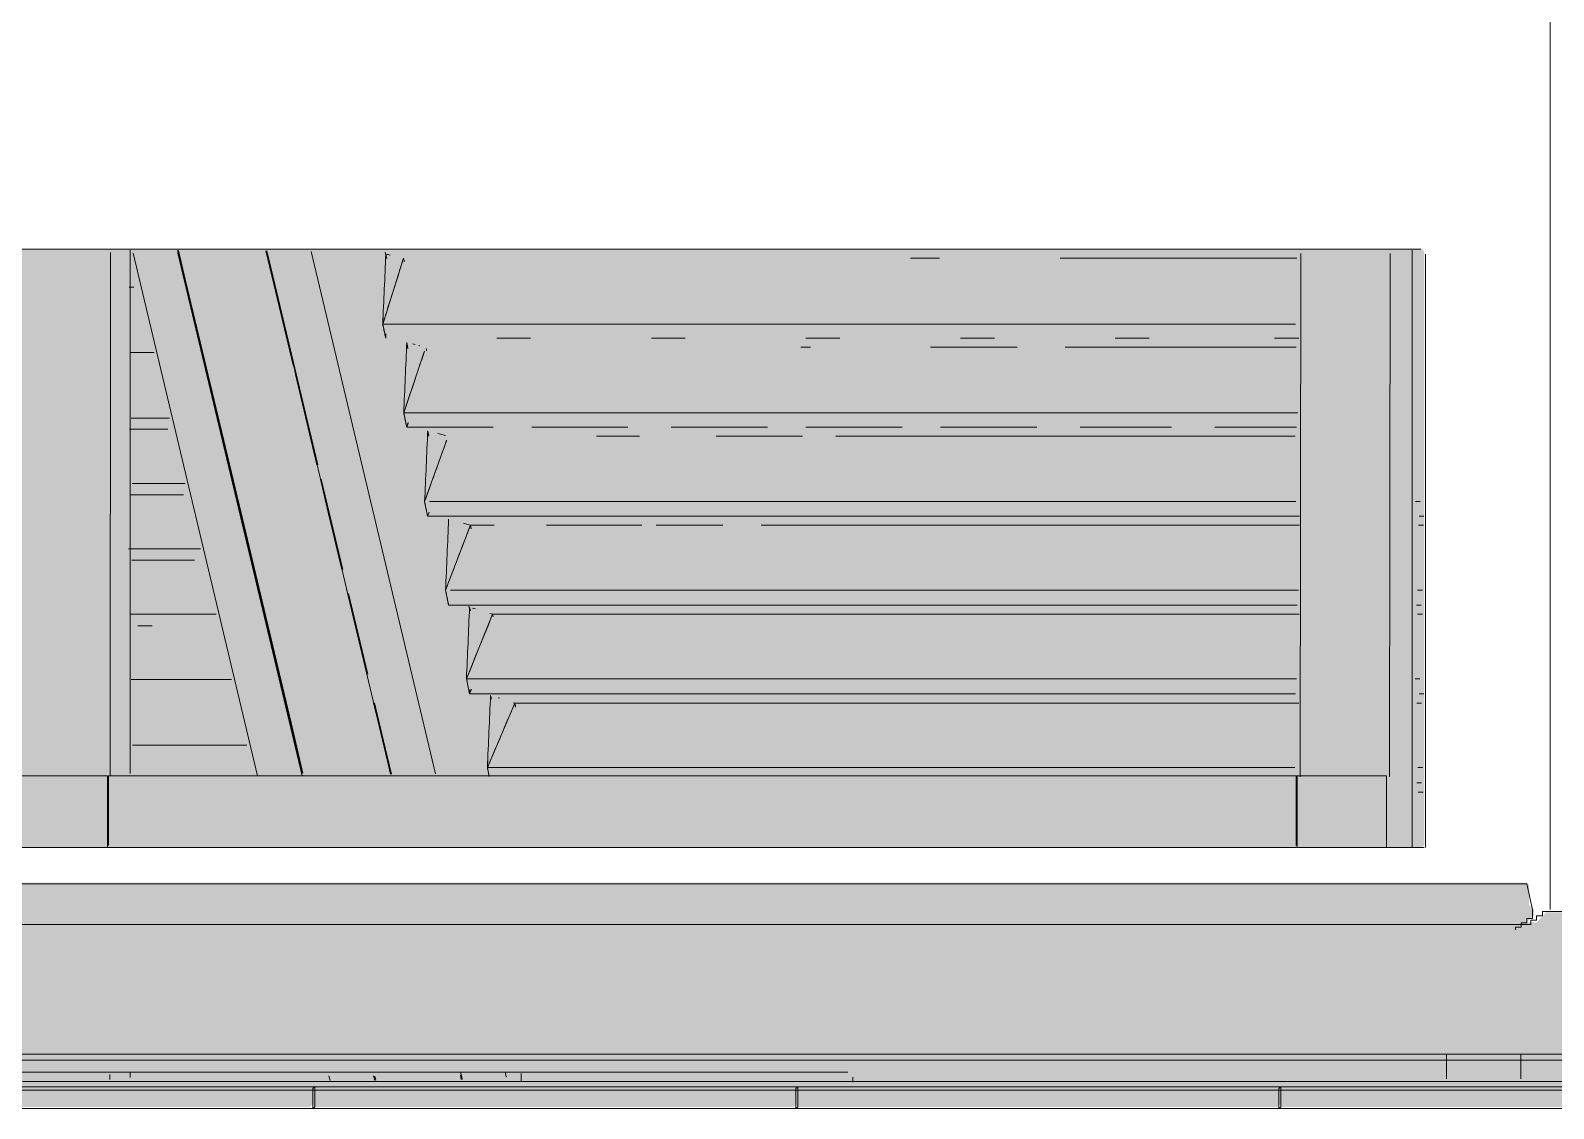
# Model space of a CAD drawing. Header units: millimetres. Extents: x 0 to 84100, y 0 to 59400.
# Drawn here: x 58479 to 61533, y 51173 to 53335 of the extents above; entities that cross this region are included whole.
import ezdxf

# ---------------------------------------------------------------- set-up
doc = ezdxf.new("R2010")
doc.units = ezdxf.units.MM
doc.layers.add('10_見えがかり', color=7, linetype='Continuous', lineweight=13)
doc.layers.add('12_見えがかり（ガラス）', color=5, linetype='Continuous', lineweight=9)

msp = doc.modelspace()

# ---------------------------------------------------------------- hatches: boundary and pattern name
at = {"layer": '10_見えがかり', "true_color": 0xe9dcc4}
for points in [[(61484.3, 51581.6), (61494.3, 51571.6), (61494.3, 51561.6), (61479.3, 51546.6), (31829.3, 51546.6), (31824.3, 51551.6), (31824.3, 51621.6), (31829.3, 51626.6), (61479.3, 51626.6), (61484.3, 51621.6)], [(68084.3, 51551.6), (68084.3, 51531.6), (68094.3, 51521.6), (68094.3, 51501.6), (68089.3, 51496.6), (68079.3, 51496.6), (68069.3, 51486.6), (68049.3, 51486.6), (68029.3, 51466.6), (68019.3, 51466.6), (67999.3, 51446.6), (67989.3, 51446.6), (67969.3, 51426.6), (67959.3, 51426.6), (67949.3, 51416.6), (67939.3, 51416.6), (67929.3, 51406.6), (67919.3, 51406.6), (67899.3, 51386.6), (67889.3, 51386.6), (67869.3, 51366.6), (67859.3, 51366.6), (67849.3, 51356.6), (67829.3, 51356.6), (67809.3, 51336.6), (67799.3, 51336.6), (67779.3, 51316.6), (67769.3, 51316.6), (67749.3, 51296.6), (67739.3, 51296.6), (67729.3, 51286.6), (10499.3, 51286.6), (10489.3, 51296.6), (10479.3, 51296.6), (10459.3, 51316.6), (10449.3, 51316.6), (10419.3, 51346.6), (10409.3, 51346.6), (10399.3, 51356.6), (10379.3, 51356.6), (10359.3, 51376.6), (10349.3, 51376.6), (10329.3, 51396.6), (10319.3, 51396.6), (10299.3, 51416.6), (10279.3, 51416.6), (10259.3, 51436.6), (10249.3, 51436.6), (10229.3, 51456.6), (10219.3, 51456.6), (10199.3, 51476.6), (10189.3, 51476.6), (10179.3, 51486.6), (10159.3, 51486.6), (10144.3, 51501.6), (10144.3, 51531.6), (10154.3, 51541.6), (10154.3, 51561.6), (10159.3, 51566.6), (31429.3, 51566.6), (31434.3, 51561.6), (31434.3, 51551.6), (31439.3, 51546.6), (61499.3, 51546.6), (61519.3, 51566.6), (68069.3, 51566.6)], [(59044.3, 51181.6), (59039.3, 51176.6), (58079.3, 51176.6), (58074.3, 51181.6), (58074.3, 51206.6), (59044.3, 51206.6)], [(60014.3, 51181.6), (60009.3, 51176.6), (59049.3, 51176.6), (59044.3, 51181.6), (59044.3, 51206.6), (60014.3, 51206.6)], [(60984.3, 51181.6), (60979.3, 51176.6), (60019.3, 51176.6), (60014.3, 51181.6), (60014.3, 51206.6), (60984.3, 51206.6)], [(61954.3, 51181.6), (61949.3, 51176.6), (60989.3, 51176.6), (60984.3, 51181.6), (60984.3, 51206.6), (61954.3, 51206.6)]]:
    msp.add_hatch(color=8, dxfattribs=at).paths.add_polyline_path(points)
at = {"layer": '12_見えがかり（ガラス）', "true_color": 0xdce9f2}
for points in [[(61269.3, 52896.6), (61274.3, 52891.6), (61274.3, 51701.6), (61269.3, 51696.6), (31699.3, 51696.6), (31694.3, 51701.6), (31694.3, 52891.6), (31699.3, 52896.6)], [(68109.3, 51486.6), (68114.3, 51481.6), (68114.3, 51431.6), (68109.3, 51426.6), (68099.3, 51426.6), (68079.3, 51406.6), (68069.3, 51406.6), (68059.3, 51396.6), (68049.3, 51396.6), (68029.3, 51376.6), (68019.3, 51376.6), (68009.3, 51366.6), (67999.3, 51366.6), (67979.3, 51346.6), (67969.3, 51346.6), (67959.3, 51336.6), (67949.3, 51336.6), (67939.3, 51326.6), (67929.3, 51326.6), (67909.3, 51306.6), (67899.3, 51306.6), (67889.3, 51296.6), (67879.3, 51296.6), (67859.3, 51276.6), (67849.3, 51276.6), (67839.3, 51266.6), (67829.3, 51266.6), (67809.3, 51246.6), (67799.3, 51246.6), (67789.3, 51236.6), (67779.3, 51236.6), (67769.3, 51226.6), (67759.3, 51226.6), (67739.3, 51206.6), (10489.3, 51206.6), (10469.3, 51226.6), (10459.3, 51226.6), (10449.3, 51236.6), (10439.3, 51236.6), (10419.3, 51256.6), (10409.3, 51256.6), (10399.3, 51266.6), (10389.3, 51266.6), (10369.3, 51286.6), (10359.3, 51286.6), (10349.3, 51296.6), (10339.3, 51296.6), (10319.3, 51316.6), (10309.3, 51316.6), (10299.3, 51326.6), (10289.3, 51326.6), (10269.3, 51346.6), (10259.3, 51346.6), (10249.3, 51356.6), (10239.3, 51356.6), (10219.3, 51376.6), (10209.3, 51376.6), (10199.3, 51386.6), (10189.3, 51386.6), (10169.3, 51406.6), (10159.3, 51406.6), (10149.3, 51416.6), (10139.3, 51416.6), (10124.3, 51431.6), (10124.3, 51481.6), (10129.3, 51486.6), (10179.3, 51486.6), (10189.3, 51476.6), (10199.3, 51476.6), (10219.3, 51456.6), (10229.3, 51456.6), (10249.3, 51436.6), (10259.3, 51436.6), (10279.3, 51416.6), (10299.3, 51416.6), (10319.3, 51396.6), (10329.3, 51396.6), (10349.3, 51376.6), (10359.3, 51376.6), (10379.3, 51356.6), (10399.3, 51356.6), (10409.3, 51346.6), (10419.3, 51346.6), (10449.3, 51316.6), (10459.3, 51316.6), (10479.3, 51296.6), (10489.3, 51296.6), (10499.3, 51286.6), (67729.3, 51286.6), (67739.3, 51296.6), (67749.3, 51296.6), (67769.3, 51316.6), (67779.3, 51316.6), (67799.3, 51336.6), (67809.3, 51336.6), (67829.3, 51356.6), (67849.3, 51356.6), (67859.3, 51366.6), (67869.3, 51366.6), (67889.3, 51386.6), (67899.3, 51386.6), (67919.3, 51406.6), (67929.3, 51406.6), (67939.3, 51416.6), (67949.3, 51416.6), (67959.3, 51426.6), (67969.3, 51426.6), (67989.3, 51446.6), (67999.3, 51446.6), (68019.3, 51466.6), (68029.3, 51466.6), (68049.3, 51486.6)]]:
    msp.add_hatch(color=8, dxfattribs=at).paths.add_polyline_path(points)

# ---------------------------------------------------------------- linework, layer by layer
at = {"layer": '10_見えがかり'}
for points in [[(61526.6, 51572.6), (61526.6, 55069.8)], [(58038.1, 52896.6), (58732.4, 52896.6)], [(58638.6, 51841.1), (58639.8, 52889.6)], [(58679, 51845.2), (58679, 52894.6)], [(58685.3, 52888.2), (58934.5, 51840.7)], [(58732.4, 52896.6), (59435.8, 52896.6)], [(58773.9, 52893.8), (58787.6, 52836.1)], [(58774.9, 52888.2), (59024.1, 51840.7)], [(58775.9, 52893.8), (58789.6, 52836.1)], [(58951.3, 52893.1), (58967.2, 52826.3)], [(58952.7, 52891.7), (59201.4, 51844.6)], [(58953.2, 52893.1), (58969.2, 52826.3)], [(59042.3, 52891.7), (59291, 51844.6)], [(59227.2, 52878.4), (59185.6, 52746.1)], [(59192.3, 52881.2), (59190.1, 52890.4)], [(59191.3, 52877.7), (59190.9, 52868.9)], [(59191.7, 52886.5), (59191.3, 52877.7)], [(59193.9, 52886), (59191.7, 52886.5)], [(59193.6, 52877.1), (59191.7, 52886.5)], [(59196.1, 52885.5), (59193.9, 52886)], [(59198.3, 52885), (59196.1, 52885.5)], [(59200.6, 52884.5), (59198.3, 52885)], [(59224.6, 52870.1), (59227.2, 52878.4)], [(59227.2, 52878.4), (59227.7, 52876)], [(59227.7, 52876), (59228.2, 52873.7)], [(59228.2, 52873.7), (59228.6, 52871.3)], [(59435.8, 52896.6), (59919.4, 52896.6)], [(59919.4, 52896.6), (60403.3, 52896.6)], [(60273.1, 52878.4), (60244, 52878.4)], [(60302.2, 52878.4), (60273.1, 52878.4)], [(60403.3, 52896.6), (61105.4, 52896.6)], [(60621.7, 52878.4), (60544.3, 52878.4)], [(60796.1, 52878.4), (60621.7, 52878.4)], [(60970.4, 52878.4), (60796.1, 52878.4)], [(61018.8, 52878.4), (60970.4, 52878.4)], [(61025.3, 51838.7), (61026.7, 52887.5)], [(61267.3, 52896.6), (61105.4, 52896.6)], [(61204.3, 51838.7), (61205.6, 52887.5)], [(61250, 51697.9), (61250, 52894.2)], [(61276.8, 51696.6), (61276.8, 52886.6)], [(59189.8, 52842.6), (59189.4, 52833.8)], [(59190.1, 52851.4), (59189.8, 52842.6)], [(59190.5, 52860.2), (59190.1, 52851.4)], [(59190.9, 52868.9), (59190.5, 52860.2)], [(59214.2, 52837), (59216.8, 52845.3)], [(59216.8, 52845.3), (59219.4, 52853.6)], [(59219.4, 52853.6), (59222, 52861.9)], [(59222, 52861.9), (59224.6, 52870.1)], [(58686.6, 52820.2), (58676.8, 52820.2)], [(58787.6, 52836.1), (58895.3, 52384.3)], [(58789.6, 52836.1), (58897.3, 52384.3)], [(58967.2, 52826.3), (59005.8, 52664.1)], [(58969.2, 52826.3), (59055.5, 52463.8)], [(59188.6, 52816.3), (59188.2, 52807.5)], [(59189, 52825.1), (59188.6, 52816.3)], [(59189.4, 52833.8), (59189, 52825.1)], [(59203.8, 52804), (59206.4, 52812.2)], [(59206.4, 52812.2), (59209, 52820.5)], [(59209, 52820.5), (59211.6, 52828.8)], [(59211.6, 52828.8), (59214.2, 52837)], [(59187.1, 52781.2), (59186.7, 52772.4)], [(59187.5, 52790), (59187.1, 52781.2)], [(59187.9, 52798.7), (59187.5, 52790)], [(59188.2, 52807.5), (59187.9, 52798.7)], [(59196, 52779.2), (59198.6, 52787.4)], [(59198.6, 52787.4), (59201.2, 52795.7)], [(59201.2, 52795.7), (59203.8, 52804)], [(59185.6, 52746.1), (59186.3, 52763.6)], [(59185.6, 52746.1), (59185.9, 52754.8)], [(59188.2, 52754.3), (59185.6, 52746.1)], [(59186.3, 52763.6), (59185.9, 52754.8)], [(59186.7, 52772.4), (59186.3, 52763.6)], [(59188.2, 52754.3), (59190.8, 52762.6)], [(59190.8, 52762.6), (59193.4, 52770.9)], [(59193.4, 52770.9), (59196, 52779.2)], [(59186, 52743.7), (59185.6, 52746.1)], [(59185.6, 52746.1), (59534.2, 52746.1)], [(59185.6, 52746.1), (59359.9, 52746.1)], [(59191.4, 52717.8), (59185.6, 52746.1)], [(59186, 52743.7), (59186.5, 52741.4)], [(59186.5, 52741.4), (59187, 52739)], [(59187, 52739), (59187.5, 52736.7)], [(59187.5, 52736.7), (59188, 52734.3)], [(59188, 52734.3), (59188.5, 52731.9)], [(59188.5, 52731.9), (59189, 52729.6)], [(59189, 52729.6), (59189.5, 52727.2)], [(59189.5, 52727.2), (59189.9, 52724.9)], [(59189.9, 52724.9), (59190.4, 52722.5)], [(59190.4, 52722.5), (59190.9, 52720.2)], [(59190.9, 52720.2), (59191.4, 52717.8)], [(59191.4, 52717.8), (59191.8, 52726.6)], [(59191.4, 52717.8), (59191.8, 52726.6)], [(59534.2, 52746.1), (59359.9, 52746.1)], [(59708.5, 52746.1), (59534.2, 52746.1)], [(59882.8, 52746.1), (59708.5, 52746.1)], [(60057.2, 52746.1), (59882.8, 52746.1)], [(60231.5, 52746.1), (60057.2, 52746.1)], [(60405.8, 52746.1), (60231.5, 52746.1)], [(60580.1, 52746.1), (60405.8, 52746.1)], [(60754.4, 52746.1), (60580.1, 52746.1)], [(60928.8, 52746.1), (60754.4, 52746.1)], [(61015.9, 52746.1), (60928.8, 52746.1)], [(58727.2, 52689), (58678.8, 52689)], [(59268.8, 52690.5), (59227.6, 52568.2)], [(59232.9, 52691.7), (59232.6, 52682.9)], [(59233.3, 52700.6), (59232.9, 52691.7)], [(59233.7, 52709.4), (59233.3, 52700.6)], [(59235.7, 52699.8), (59233.7, 52709.4)], [(59236, 52696.8), (59233.8, 52706)], [(59248.1, 52705.8), (59245.7, 52706.4)], [(59250.5, 52705.2), (59248.1, 52705.8)], [(59260, 52702.9), (59257.6, 52703.5)], [(59266.4, 52683.4), (59269.2, 52691.7)], [(59272.5, 52697.5), (59273, 52695.1)], [(59273, 52695.1), (59273.5, 52692.7)], [(59414.2, 52717.8), (59482, 52717.8)], [(59724.3, 52717.8), (59792.1, 52717.8)], [(60043.3, 52699.9), (60024, 52699.9)], [(60034.3, 52717.8), (60063.3, 52717.8)], [(60063.3, 52717.8), (60102.1, 52717.8)], [(60313.2, 52699.9), (60284.3, 52699.9)], [(60457.8, 52699.9), (60313.2, 52699.9)], [(60344.3, 52717.8), (60412.1, 52717.8)], [(60660.3, 52699.9), (60554.2, 52699.9)], [(60654.3, 52717.8), (60722.2, 52717.8)], [(60833.8, 52699.9), (60660.3, 52699.9)], [(61007.4, 52699.9), (60833.8, 52699.9)], [(60974, 52717.8), (61022.5, 52717.8)], [(61017, 52699.9), (61007.4, 52699.9)], [(59231.8, 52665.3), (59231.4, 52656.4)], [(59232.2, 52674.1), (59231.8, 52665.3)], [(59232.6, 52682.9), (59232.2, 52674.1)], [(59255.3, 52650.5), (59258.1, 52658.8)], [(59258.1, 52658.8), (59260.9, 52667)], [(59260.9, 52667), (59263.6, 52675.2)], [(59263.6, 52675.2), (59266.4, 52683.4)], [(59010.3, 52645.1), (59053.5, 52463.8)], [(59230.3, 52630), (59229.9, 52621.2)], [(59230.6, 52638.8), (59230.3, 52630)], [(59231, 52647.6), (59230.6, 52638.8)], [(59231.4, 52656.4), (59231, 52647.6)], [(59247, 52625.8), (59249.8, 52634.1)], [(59249.8, 52634.1), (59252.5, 52642.3)], [(59252.5, 52642.3), (59255.3, 52650.5)], [(59229.1, 52603.5), (59228.7, 52594.7)], [(59229.5, 52612.3), (59229.1, 52603.5)], [(59229.9, 52621.2), (59229.5, 52612.3)], [(59235.9, 52592.9), (59238.7, 52601.2)], [(59238.7, 52601.2), (59241.4, 52609.4)], [(59241.4, 52609.4), (59244.2, 52617.6)], [(59244.2, 52617.6), (59247, 52625.8)], [(59227.6, 52568.2), (59227.9, 52577.1)], [(59230.3, 52576.5), (59227.6, 52568.2)], [(59228.1, 52565.8), (59227.6, 52568.2)], [(59227.6, 52568.2), (59401.1, 52568.2)], [(59233.5, 52539.5), (59227.6, 52568.2)], [(59228.3, 52585.9), (59227.9, 52577.1)], [(59228.7, 52594.7), (59228.3, 52585.9)], [(59230.3, 52576.5), (59233.1, 52584.7)], [(59233.1, 52584.7), (59235.9, 52592.9)], [(59574.6, 52568.2), (59401.1, 52568.2)], [(59748.2, 52568.2), (59574.6, 52568.2)], [(59921.7, 52568.2), (59748.2, 52568.2)], [(60095.3, 52568.2), (59921.7, 52568.2)], [(60268.8, 52568.2), (60095.3, 52568.2)], [(60442.3, 52568.2), (60268.8, 52568.2)], [(60615.9, 52568.2), (60442.3, 52568.2)], [(60789.4, 52568.2), (60615.9, 52568.2)], [(60963, 52568.2), (60789.4, 52568.2)], [(61020.8, 52568.2), (60963, 52568.2)], [(58677.4, 52535.6), (58754.8, 52535.6)], [(58758.2, 52557.8), (58680.8, 52557.8)], [(59228.1, 52565.8), (59228.6, 52563.4)], [(59228.6, 52563.4), (59229, 52561)], [(59229, 52561), (59229.5, 52558.7)], [(59229.5, 52558.7), (59230, 52556.3)], [(59230, 52556.3), (59230.5, 52553.9)], [(59230.5, 52553.9), (59231, 52551.5)], [(59231, 52551.5), (59231.5, 52549.1)], [(59231.5, 52549.1), (59232, 52546.7)], [(59232, 52546.7), (59232.5, 52544.3)], [(59232.5, 52544.3), (59233, 52541.9)], [(59233, 52541.9), (59233.5, 52539.5)], [(59236.7, 52548.9), (59233.5, 52539.5)], [(59233.5, 52539.5), (59236.3, 52547.7)], [(59233.5, 52539.5), (59407.1, 52539.5)], [(59484.3, 52539.5), (59580.8, 52539.5)], [(59580.8, 52539.5), (59677.3, 52539.5)], [(59764.1, 52539.5), (59928.1, 52539.5)], [(59928.1, 52539.5), (59957, 52539.5)], [(60034.2, 52539.5), (60101.7, 52539.5)], [(60101.7, 52539.5), (60227.1, 52539.5)], [(60304.3, 52539.5), (60449, 52539.5)], [(60449, 52539.5), (60497.2, 52539.5)], [(60584.1, 52539.5), (60622.6, 52539.5)], [(60622.6, 52539.5), (60767.3, 52539.5)], [(60854.2, 52539.5), (60969.9, 52539.5)], [(60969.9, 52539.5), (61018.2, 52539.5)], [(59313.3, 52512.1), (59269.5, 52390.4)], [(59274.6, 52505.7), (59274.2, 52496.9)], [(59275, 52514.6), (59274.6, 52505.7)], [(59275.3, 52523.5), (59275, 52514.6)], [(59275.7, 52532.4), (59275.3, 52523.5)], [(59277.5, 52521.6), (59275.3, 52530.8)], [(59277.7, 52522.6), (59275.7, 52532.4)], [(59298.8, 52526.2), (59296.2, 52526.9)], [(59301.3, 52525.5), (59298.8, 52526.2)], [(59303.9, 52524.8), (59301.3, 52525.5)], [(59306.5, 52524.2), (59303.9, 52524.8)], [(59309, 52523.5), (59306.5, 52524.2)], [(59311.6, 52522.8), (59309, 52523.5)], [(59310.8, 52505.1), (59313.7, 52513.2)], [(59662.2, 52521.4), (59614.2, 52521.4)], [(59700.6, 52521.4), (59662.2, 52521.4)], [(60007.8, 52521.4), (59854.2, 52521.4)], [(60027, 52521.4), (60007.8, 52521.4)], [(60180.5, 52521.4), (60094.1, 52521.4)], [(60353.3, 52521.4), (60180.5, 52521.4)], [(60526.1, 52521.4), (60353.3, 52521.4)], [(60698.8, 52521.4), (60526.1, 52521.4)], [(60871.6, 52521.4), (60698.8, 52521.4)], [(61015.6, 52521.4), (60871.6, 52521.4)], [(59273.4, 52479.1), (59273, 52470.3)], [(59273.8, 52488), (59273.4, 52479.1)], [(59274.2, 52496.9), (59273.8, 52488)], [(59299, 52472.3), (59302, 52480.5)], [(59302, 52480.5), (59304.9, 52488.7)], [(59304.9, 52488.7), (59307.9, 52496.9)], [(59307.9, 52496.9), (59310.8, 52505.1)], [(59272.3, 52452.5), (59271.9, 52443.7)], [(59272.6, 52461.4), (59272.3, 52452.5)], [(59273, 52470.3), (59272.6, 52461.4)], [(59287.2, 52439.6), (59290.2, 52447.7)], [(59290.2, 52447.7), (59293.1, 52455.9)], [(59293.1, 52455.9), (59296.1, 52464.1)], [(59296.1, 52464.1), (59299, 52472.3)], [(58789.2, 52426.7), (58683, 52426.7)], [(59060.4, 52435.2), (59076.3, 52368.4)], [(59062.3, 52435.2), (59078.3, 52368.4)], [(59270.7, 52417.1), (59270.3, 52408.2)], [(59271.1, 52425.9), (59270.7, 52417.1)], [(59271.5, 52434.8), (59271.1, 52425.9)], [(59271.9, 52443.7), (59271.5, 52434.8)], [(59275.4, 52406.8), (59278.4, 52415)], [(59278.4, 52415), (59281.3, 52423.2)], [(59281.3, 52423.2), (59284.3, 52431.4)], [(59284.3, 52431.4), (59287.2, 52439.6)], [(58679.9, 52404.1), (58689.5, 52404.1)], [(58689.5, 52404.1), (58786.1, 52404.1)], [(58895.3, 52384.3), (59002.9, 51932.4)], [(58897.3, 52384.3), (59004.9, 51932.4)], [(59269.5, 52390.4), (59270.3, 52408.2)], [(59269.5, 52390.4), (59269.9, 52399.3)], [(59272.5, 52398.6), (59269.5, 52390.4)], [(59270, 52388), (59269.5, 52390.4)], [(59275.6, 52361.2), (59269.5, 52390.4)], [(59270.3, 52408.2), (59269.9, 52399.3)], [(59270, 52388), (59270.6, 52385.6)], [(59270.6, 52385.6), (59271.1, 52383.1)], [(59271.1, 52383.1), (59271.6, 52380.7)], [(59272.5, 52398.6), (59275.4, 52406.8)], [(59279.1, 52390.4), (59442.3, 52390.4)], [(59615.1, 52390.4), (59442.3, 52390.4)], [(59787.8, 52390.4), (59615.1, 52390.4)], [(59960.6, 52390.4), (59787.8, 52390.4)], [(60133.4, 52390.4), (59960.6, 52390.4)], [(60306.1, 52390.4), (60133.4, 52390.4)], [(60478.9, 52390.4), (60306.1, 52390.4)], [(60651.7, 52390.4), (60478.9, 52390.4)], [(60824.4, 52390.4), (60651.7, 52390.4)], [(60997.2, 52390.4), (60824.4, 52390.4)], [(61016.4, 52390.4), (60997.2, 52390.4)], [(61266, 52390.4), (61256.4, 52390.4)], [(59076.3, 52368.4), (59103.5, 52253.9)], [(59078.3, 52368.4), (59105.5, 52253.9)], [(59271.6, 52380.7), (59272.1, 52378.3)], [(59272.1, 52378.3), (59272.6, 52375.8)], [(59272.6, 52375.8), (59273.1, 52373.4)], [(59273.1, 52373.4), (59273.6, 52371)], [(59273.6, 52371), (59274.1, 52368.5)], [(59274.1, 52368.5), (59274.6, 52366.1)], [(59274.6, 52366.1), (59275.1, 52363.6)], [(59275.1, 52363.6), (59275.6, 52361.2)], [(59275.6, 52361.2), (59278.5, 52369.4)], [(59275.6, 52361.2), (59448.5, 52361.2)], [(59317.7, 52355.4), (59317.3, 52346.5)], [(59448.5, 52361.2), (59621.4, 52361.2)], [(59621.4, 52361.2), (59794.3, 52361.2)], [(59794.3, 52361.2), (59967.2, 52361.2)], [(59967.2, 52361.2), (60140.1, 52361.2)], [(60140.1, 52361.2), (60313, 52361.2)], [(60313, 52361.2), (60485.9, 52361.2)], [(60485.9, 52361.2), (60658.8, 52361.2)], [(60658.8, 52361.2), (60831.7, 52361.2)], [(60831.7, 52361.2), (61004.6, 52361.2)], [(61004.6, 52361.2), (61023.8, 52361.2)], [(61263.9, 52361.2), (61273.5, 52361.2)], [(59361.3, 52342.9), (59311.5, 52212.7)], [(59316.6, 52328.7), (59316.2, 52319.7)], [(59317, 52337.6), (59316.6, 52328.7)], [(59317.3, 52346.5), (59317, 52337.6)], [(59350.4, 52346.1), (59347.7, 52346.8)], [(59353.2, 52345.3), (59350.4, 52346.1)], [(59352, 52318.5), (59355.1, 52326.7)], [(59355.9, 52344.5), (59353.2, 52345.3)], [(59355.1, 52326.7), (59358.2, 52334.8)], [(59358.6, 52343.7), (59355.9, 52344.5)], [(59358.2, 52334.8), (59361.3, 52342.9)], [(59361.3, 52342.9), (59358.6, 52343.7)], [(59361.3, 52342.9), (59361.9, 52340.5)], [(59361.3, 52342.9), (59409.1, 52342.9)], [(59362.9, 52335.5), (59361.3, 52342.9)], [(59361.9, 52340.5), (59362.4, 52338)], [(59362.4, 52338), (59362.9, 52335.5)], [(59514.2, 52342.9), (59533.3, 52342.9)], [(59705.3, 52342.9), (59533.3, 52342.9)], [(59867.8, 52342.9), (59734, 52342.9)], [(60049.3, 52342.9), (59944.2, 52342.9)], [(60221.3, 52342.9), (60049.3, 52342.9)], [(60393.3, 52342.9), (60221.3, 52342.9)], [(60565.3, 52342.9), (60393.3, 52342.9)], [(60737.3, 52342.9), (60565.3, 52342.9)], [(60909.3, 52342.9), (60737.3, 52342.9)], [(61024, 52342.9), (60909.3, 52342.9)], [(61272.4, 52342.9), (61262.9, 52342.9)], [(58714.2, 52295.6), (58675.7, 52295.6)], [(58820.2, 52295.6), (58714.2, 52295.6)], [(59315, 52293), (59314.6, 52284.1)], [(59315.4, 52301.9), (59315, 52293)], [(59315.8, 52310.8), (59315.4, 52301.9)], [(59316.2, 52319.7), (59315.8, 52310.8)], [(59339.5, 52286), (59342.7, 52294.1)], [(59342.7, 52294.1), (59345.8, 52302.2)], [(59345.8, 52302.2), (59348.9, 52310.4)], [(59348.9, 52310.4), (59352, 52318.5)], [(58682.5, 52272.7), (58721.1, 52272.7)], [(58721.1, 52272.7), (58807.8, 52272.7)], [(59313.8, 52266.2), (59313.5, 52257.3)], [(59314.2, 52275.1), (59313.8, 52266.2)], [(59314.6, 52284.1), (59314.2, 52275.1)], [(59327.1, 52253.4), (59330.2, 52261.5)], [(59330.2, 52261.5), (59333.3, 52269.7)], [(59333.3, 52269.7), (59336.4, 52277.8)], [(59336.4, 52277.8), (59339.5, 52286)], [(59312.3, 52230.5), (59311.9, 52221.6)], [(59312.7, 52239.5), (59312.3, 52230.5)], [(59313.1, 52248.4), (59312.7, 52239.5)], [(59313.5, 52257.3), (59313.1, 52248.4)], [(59317.7, 52229), (59320.9, 52237.1)], [(59320.9, 52237.1), (59324, 52245.3)], [(59324, 52245.3), (59327.1, 52253.4)], [(59112.6, 52215.7), (59153.5, 52044)], [(59116.9, 52206.2), (59155.5, 52044)], [(59311.5, 52212.7), (59311.9, 52221.6)], [(59314.6, 52220.8), (59311.5, 52212.7)], [(59312, 52210.2), (59311.5, 52212.7)], [(59317.7, 52182.9), (59311.5, 52212.7)], [(59312, 52210.2), (59312.5, 52207.7)], [(59312.5, 52207.7), (59313.1, 52205.3)], [(59313.1, 52205.3), (59313.6, 52202.8)], [(59313.6, 52202.8), (59314.1, 52200.3)], [(59314.1, 52200.3), (59314.6, 52197.8)], [(59314.6, 52220.8), (59317.7, 52229)], [(59321.1, 52212.7), (59483.5, 52212.7)], [(59655.5, 52212.7), (59483.5, 52212.7)], [(59827.5, 52212.7), (59655.5, 52212.7)], [(59999.5, 52212.7), (59827.5, 52212.7)], [(60171.5, 52212.7), (59999.5, 52212.7)], [(60343.5, 52212.7), (60171.5, 52212.7)], [(60515.5, 52212.7), (60343.5, 52212.7)], [(60687.5, 52212.7), (60515.5, 52212.7)], [(60859.5, 52212.7), (60687.5, 52212.7)], [(61021.9, 52212.7), (60859.5, 52212.7)], [(61270.4, 52212.7), (61260.8, 52212.7)], [(59314.6, 52197.8), (59315.1, 52195.3)], [(59315.1, 52195.3), (59315.6, 52192.9)], [(59315.6, 52192.9), (59316.1, 52190.4)], [(59316.1, 52190.4), (59316.6, 52187.9)], [(59316.6, 52187.9), (59317.2, 52185.4)], [(59317.2, 52185.4), (59317.7, 52182.9)], [(59317.7, 52182.9), (59489.8, 52182.9)], [(59360.6, 52171.2), (59358.4, 52180.4)], [(59359.3, 52169.6), (59358.9, 52160.6)], [(59359.7, 52178.6), (59359.3, 52169.6)], [(59361.3, 52171), (59359.7, 52178.6)], [(59368.4, 52175.9), (59365.5, 52176.8)], [(59371.3, 52175.1), (59368.4, 52175.9)], [(59489.8, 52182.9), (59661.9, 52182.9)], [(59661.9, 52182.9), (59833.9, 52182.9)], [(59833.9, 52182.9), (60006, 52182.9)], [(60006, 52182.9), (60178.1, 52182.9)], [(60178.1, 52182.9), (60350.2, 52182.9)], [(60350.2, 52182.9), (60522.3, 52182.9)], [(60522.3, 52182.9), (60694.4, 52182.9)], [(60694.4, 52182.9), (60866.5, 52182.9)], [(60866.5, 52182.9), (61019.5, 52182.9)], [(61258.5, 52182.9), (61268, 52182.9)], [(58745.5, 52164.5), (58678.2, 52164.5)], [(58694.3, 52141.2), (58723.1, 52141.2)], [(58851.2, 52164.5), (58745.5, 52164.5)], [(59405.9, 52164.5), (59353.5, 52035)], [(59358.1, 52142.7), (59357.8, 52133.7)], [(59358.5, 52151.7), (59358.1, 52142.7)], [(59358.9, 52160.6), (59358.5, 52151.7)], [(59392.8, 52132.1), (59396.1, 52140.2)], [(59396.1, 52140.2), (59399.3, 52148.3)], [(59399.3, 52148.3), (59402.6, 52156.4)], [(59403, 52165.4), (59400.1, 52166.2)], [(59402.6, 52156.4), (59405.9, 52164.5)], [(59405.9, 52164.5), (59403, 52165.4)], [(59405.9, 52164.5), (59406.4, 52161.9)], [(59405.9, 52164.5), (59748.4, 52164.5)], [(59405.9, 52164.5), (59577.1, 52164.5)], [(59406.4, 52161.9), (59407, 52159.4)], [(59615.2, 52164.5), (59577.1, 52164.5)], [(59748.4, 52164.5), (59634.2, 52164.5)], [(59919.6, 52164.5), (59748.4, 52164.5)], [(60090.8, 52164.5), (59919.6, 52164.5)], [(60262.1, 52164.5), (60090.8, 52164.5)], [(60433.3, 52164.5), (60262.1, 52164.5)], [(60604.5, 52164.5), (60433.3, 52164.5)], [(60775.8, 52164.5), (60604.5, 52164.5)], [(60947, 52164.5), (60775.8, 52164.5)], [(61023.1, 52164.5), (60947, 52164.5)], [(61270.5, 52164.5), (61260.9, 52164.5)], [(59357, 52115.8), (59356.6, 52106.8)], [(59357.4, 52124.7), (59357, 52115.8)], [(59357.8, 52133.7), (59357.4, 52124.7)], [(59383, 52107.8), (59386.2, 52115.9)], [(59386.2, 52115.9), (59389.5, 52124)], [(59389.5, 52124), (59392.8, 52132.1)], [(59355.4, 52079.9), (59355, 52070.9)], [(59355.8, 52088.8), (59355.4, 52079.9)], [(59356.2, 52097.8), (59355.8, 52088.8)], [(59356.6, 52106.8), (59356.2, 52097.8)], [(59369.8, 52075.5), (59373.1, 52083.6)], [(59373.1, 52083.6), (59376.4, 52091.6)], [(59376.4, 52091.6), (59379.7, 52099.7)], [(59379.7, 52099.7), (59383, 52107.8)], [(59354.2, 52053), (59353.8, 52044)], [(59354.6, 52061.9), (59354.2, 52053)], [(59355, 52070.9), (59354.6, 52061.9)], [(59356.7, 52043.1), (59360, 52051.2)], [(59360, 52051.2), (59363.3, 52059.3)], [(59363.3, 52059.3), (59366.6, 52067.4)], [(59366.6, 52067.4), (59369.8, 52075.5)], [(58776.7, 52033.4), (58680.7, 52033.4)], [(58882.3, 52033.4), (58776.7, 52033.4)], [(59353.5, 52035), (59353.8, 52044)], [(59356.7, 52043.1), (59353.5, 52035)], [(59354, 52032.5), (59353.5, 52035)], [(59353.5, 52035), (59695.9, 52035)], [(59353.5, 52035), (59524.7, 52035)], [(59359.7, 52004.7), (59353.5, 52035)], [(59354, 52032.5), (59354.5, 52030)], [(59354.5, 52030), (59355, 52027.4)], [(59355, 52027.4), (59355.5, 52024.9)], [(59355.5, 52024.9), (59356.1, 52022.4)], [(59356.1, 52022.4), (59356.6, 52019.9)], [(59356.6, 52019.9), (59357.1, 52017.3)], [(59357.1, 52017.3), (59357.6, 52014.8)], [(59695.9, 52035), (59524.7, 52035)], [(59867.2, 52035), (59695.9, 52035)], [(60038.4, 52035), (59867.2, 52035)], [(60209.6, 52035), (60038.4, 52035)], [(60380.9, 52035), (60209.6, 52035)], [(60552.1, 52035), (60380.9, 52035)], [(60723.3, 52035), (60552.1, 52035)], [(60894.6, 52035), (60723.3, 52035)], [(61018.2, 52035), (60894.6, 52035)], [(61265.6, 52035), (61256.1, 52035)], [(59167.2, 51986.8), (59185.4, 51910.5)], [(59169.2, 51986.8), (59187.3, 51910.5)], [(59357.6, 52014.8), (59358.2, 52012.3)], [(59358.2, 52012.3), (59358.7, 52009.8)], [(59358.7, 52009.8), (59359.2, 52007.2)], [(59359.2, 52007.2), (59359.7, 52004.7)], [(59363.5, 52014), (59359.7, 52004.7)], [(59359.7, 52004.7), (59360.1, 52013.7)], [(59359.7, 52004.7), (59363, 52012.8)], [(59359.7, 52004.7), (59531.1, 52004.7)], [(59450.4, 51986), (59395.4, 51857.3)], [(59401.3, 51992.8), (59400.9, 51983.8)], [(59401.7, 52001.8), (59401.3, 51992.8)], [(59403.3, 51994.1), (59401.7, 52001.8)], [(59419.9, 51995.9), (59416.9, 51996.9)], [(59447, 51978), (59450.4, 51986)], [(59450.4, 51986), (59447.4, 51987)], [(59450.4, 51986), (59450.9, 51983.4)], [(59450.4, 51986), (59791.4, 51986)], [(59450.4, 51986), (59620.9, 51986)], [(59452, 51978.3), (59450.4, 51986)], [(59531.1, 52004.7), (59702.4, 52004.7)], [(59791.4, 51986), (59620.9, 51986)], [(59702.4, 52004.7), (59873.8, 52004.7)], [(59961.8, 51986), (59791.4, 51986)], [(59873.8, 52004.7), (60045.1, 52004.7)], [(60132.3, 51986), (59961.8, 51986)], [(60045.1, 52004.7), (60216.5, 52004.7)], [(60302.8, 51986), (60132.3, 51986)], [(60216.5, 52004.7), (60387.9, 52004.7)], [(60473.3, 51986), (60302.8, 51986)], [(60387.9, 52004.7), (60559.2, 52004.7)], [(60643.7, 51986), (60473.3, 51986)], [(60559.2, 52004.7), (60730.6, 52004.7)], [(60814.2, 51986), (60643.7, 51986)], [(60730.6, 52004.7), (60901.9, 52004.7)], [(60984.7, 51986), (60814.2, 51986)], [(60901.9, 52004.7), (61016.1, 52004.7)], [(61022.6, 51986), (60984.7, 51986)], [(61268.8, 51986), (61259.3, 51986)], [(61263.7, 52004.7), (61273.2, 52004.7)], [(59399.7, 51956.7), (59399.3, 51947.6)], [(59400.1, 51965.7), (59399.7, 51956.7)], [(59400.5, 51974.7), (59400.1, 51965.7)], [(59400.9, 51983.8), (59400.5, 51974.7)], [(59436.6, 51953.8), (59440.1, 51961.9)], [(59440.1, 51961.9), (59443.5, 51969.9)], [(59443.5, 51969.9), (59447, 51978)], [(59450.9, 51983.4), (59451.5, 51980.9)], [(59451.5, 51980.9), (59452, 51978.3)], [(59002.9, 51932.4), (59023.5, 51845.9)], [(59004.9, 51932.4), (59025.5, 51845.9)], [(59398.5, 51929.6), (59398.1, 51920.6)], [(59398.9, 51938.6), (59398.5, 51929.6)], [(59399.3, 51947.6), (59398.9, 51938.6)], [(59422.9, 51921.7), (59426.3, 51929.7)], [(59426.3, 51929.7), (59429.8, 51937.8)], [(59429.8, 51937.8), (59433.2, 51945.8)], [(59433.2, 51945.8), (59436.6, 51953.8)], [(58808, 51902.3), (58683.5, 51902.3)], [(58913.3, 51902.3), (58808, 51902.3)], [(59185.4, 51910.5), (59201.3, 51843.7)], [(59187.3, 51910.5), (59203.3, 51843.7)], [(59397.4, 51902.5), (59397, 51893.5)], [(59397.7, 51911.5), (59397.4, 51902.5)], [(59398.1, 51920.6), (59397.7, 51911.5)], [(59409.1, 51889.5), (59412.6, 51897.5)], [(59412.6, 51897.5), (59416, 51905.6)], [(59416, 51905.6), (59419.5, 51913.6)], [(59419.5, 51913.6), (59422.9, 51921.7)], [(59395.4, 51857.3), (59396.2, 51875.4)], [(59395.4, 51857.3), (59395.8, 51866.4)], [(59398.8, 51865.4), (59395.4, 51857.3)], [(59396.2, 51875.4), (59395.8, 51866.4)], [(59396.6, 51884.4), (59396.2, 51875.4)], [(59397, 51893.5), (59396.6, 51884.4)], [(59398.8, 51865.4), (59402.3, 51873.4)], [(59402.3, 51873.4), (59405.7, 51881.5)], [(59405.7, 51881.5), (59409.1, 51889.5)], [(58454.3, 51840.5), (58633.5, 51840.5)], [(58633.5, 51840.5), (58633.5, 51825.5)], [(58635.5, 51700.6), (58635.5, 51840.6)], [(58834, 51840.6), (58635.5, 51840.6)], [(58834, 51840.6), (59032.5, 51840.6)], [(59032.5, 51840.6), (59231, 51840.6)], [(59231, 51840.6), (59429.5, 51840.6)], [(59395.9, 51854.8), (59395.4, 51857.3)], [(59395.4, 51857.3), (59736.3, 51857.3)], [(59395.4, 51857.3), (59565.9, 51857.3)], [(59398.6, 51841.9), (59395.4, 51857.3)], [(59395.9, 51854.8), (59396.5, 51852.2)], [(59396.5, 51852.2), (59397, 51849.6)], [(59397, 51849.6), (59397.5, 51847.1)], [(59397.5, 51847.1), (59398, 51844.5)], [(59398, 51844.5), (59398.6, 51841.9)], [(59398.6, 51841.9), (59399.1, 51839.3)], [(59429.5, 51840.6), (59627.9, 51840.6)], [(59736.3, 51857.3), (59565.9, 51857.3)], [(59627.9, 51840.6), (59826.4, 51840.6)], [(59906.8, 51857.3), (59736.3, 51857.3)], [(59826.4, 51840.6), (60024.9, 51840.6)], [(60077.3, 51857.3), (59906.8, 51857.3)], [(60024.9, 51840.6), (60223.4, 51840.6)], [(60247.8, 51857.3), (60077.3, 51857.3)], [(60223.4, 51840.6), (60421.9, 51840.6)], [(60418.2, 51857.3), (60247.8, 51857.3)], [(60588.7, 51857.3), (60418.2, 51857.3)], [(60421.9, 51840.6), (60620.4, 51840.6)], [(60759.2, 51857.3), (60588.7, 51857.3)], [(60620.4, 51840.6), (60818.9, 51840.6)], [(60929.7, 51857.3), (60759.2, 51857.3)], [(60818.9, 51840.6), (61017.3, 51840.6)], [(61014.9, 51857.3), (60929.7, 51857.3)], [(61017.3, 51700.6), (61017.3, 51840.6)], [(61017.3, 51840.6), (61018.4, 51840.6)], [(61018.4, 51840.6), (61019.5, 51840.6)], [(61019.3, 51840.5), (61198.3, 51840.5)], [(61019.3, 51840.5), (61019.3, 51825.5)], [(61019.5, 51840.6), (61020.6, 51840.6)], [(61020.6, 51840.6), (61021.6, 51840.6)], [(61198.3, 51840.5), (61198.3, 51825.5)], [(61270.6, 51857.3), (61261.2, 51857.3)], [(58633.5, 51825.5), (58633.5, 51810.5)], [(58633.5, 51810.5), (58633.5, 51795.5)], [(61019.3, 51825.5), (61019.3, 51810.5)], [(61019.3, 51810.5), (61019.3, 51795.5)], [(61198.3, 51825.5), (61198.3, 51810.5)], [(61198.3, 51810.5), (61198.3, 51795.5)], [(61259, 51826.5), (61268.5, 51826.5)], [(61271.9, 51807.5), (61262, 51807.5)], [(58633.5, 51795.5), (58633.5, 51780.6)], [(58633.5, 51780.6), (58633.5, 51765.6)], [(61019.3, 51795.5), (61019.3, 51780.6)], [(61019.3, 51780.6), (61019.3, 51765.6)], [(61198.3, 51795.5), (61198.3, 51780.6)], [(61198.3, 51780.6), (61198.3, 51765.6)], [(58633.5, 51765.6), (58633.5, 51750.6)], [(58633.5, 51750.6), (58633.5, 51735.6)], [(61019.3, 51765.6), (61019.3, 51750.6)], [(61019.3, 51750.6), (61019.3, 51735.6)], [(61198.3, 51765.6), (61198.3, 51750.6)], [(61198.3, 51750.6), (61198.3, 51735.6)], [(58633.5, 51735.6), (58633.5, 51720.6)], [(58633.5, 51720.6), (58633.5, 51705.6)], [(61019.3, 51735.6), (61019.3, 51720.6)], [(61019.3, 51720.6), (61019.3, 51705.6)], [(61198.3, 51735.6), (61198.3, 51720.6)], [(61198.3, 51720.6), (61198.3, 51705.6)], [(58038.1, 51696.6), (58732.4, 51696.6)], [(58633.5, 51705.6), (58633.5, 51698.1)], [(58732.4, 51696.6), (59435.8, 51696.6)], [(59435.8, 51696.6), (59919.4, 51696.6)], [(60403.3, 51696.6), (59919.4, 51696.6)], [(60403.3, 51696.6), (61105.4, 51696.6)], [(61019.3, 51705.6), (61019.3, 51698.1)], [(61105.4, 51696.6), (61267.3, 51696.6)], [(61198.3, 51705.6), (61198.3, 51698.1)], [(31831.4, 51531.6), (31831.4, 51537.1), (31827.8, 51537.1), (31827.8, 51545.7), (31824.2, 51545.7), (31824.2, 51554.4), (31820.6, 51554.4), (31820.6, 51572.4), (31824.2, 51623.7), (61479.8, 51623.7)], [(61479.8, 51623.7), (61491.1, 51572.4), (61491.1, 51554.4), (61479.8, 51554.4), (61479.8, 51545.7), (61468.4, 51545.7), (61468.4, 51537.1), (61457, 51537.1), (61457, 51531.6)], [(10157.3, 51568.6), (31433.8, 51568.6), (31433.8, 51559.9), (31437.6, 51559.9), (31437.6, 51551.2), (31441.4, 51551.2), (31441.4, 51542.6), (31445.2, 51542.6), (35201.4, 51542.6), (38960.7, 51542.6), (42721.2, 51542.6), (46481.2, 51542.6), (50238.6, 51542.6), (53991.6, 51542.6), (61488.2, 51542.6), (61488.2, 51551.2), (61499.6, 51551.2), (61499.6, 51559.9), (61511, 51559.9), (61511, 51568.6), (63976.4, 51568.6), (64797.4, 51568.6), (65618, 51568.6), (66438.1, 51568.6)], [(67723.4, 51282.6), (60618.9, 51282.6), (53474.2, 51282.6), (24758.8, 51282.6)], [(61318.6, 51232.9), (61318.6, 51282.9)], [(61467.7, 51232.9), (61467.7, 51282.9)], [(58038.1, 51246.6), (58732.4, 51246.6)], [(58462.9, 51227.6), (61450, 51227.6)], [(58638, 51231.9), (58638, 51241.9)], [(58679, 51235.6), (58679, 51245.5)], [(58732.4, 51246.6), (59435.8, 51246.6)], [(59077.6, 51239.3), (59079.9, 51229.6)], [(59167.2, 51239.3), (59169.5, 51229.6)], [(59167.7, 51238.4), (59169.7, 51230)], [(59169.7, 51238.4), (59171.7, 51230)], [(59341.3, 51240.4), (59342.5, 51231.5)], [(59342.3, 51245.1), (59343.6, 51236.1)], [(59343.2, 51240.4), (59344.5, 51231.5)], [(59431.9, 51245.1), (59433.2, 51236.1)], [(59435.8, 51246.6), (59919.4, 51246.6)], [(59463.1, 51226.7), (59463.1, 51243.4)], [(60118.4, 51246.6), (59919.4, 51246.6)], [(60128.4, 51226.6), (60128.4, 51236.6)], [(61450, 51227.6), (64432.4, 51227.6)], [(58076.2, 51173.4), (58076.2, 51213.4), (58080, 51216.7), (59049.3, 51216.7), (59049.3, 51176.7), (59045.4, 51173.4), (58076.2, 51173.4)], [(59045.3, 51173.4), (59045.3, 51213.4), (59049.4, 51216.7), (60018.2, 51216.7), (60018.2, 51176.7), (60014.2, 51173.4), (59045.3, 51173.4)], [(60014.1, 51173.4), (60014.1, 51213.4), (60018.3, 51216.7), (60986.6, 51216.7), (60986.6, 51176.7), (60982.4, 51173.4), (60014.1, 51173.4)], [(60982.3, 51173.4), (60982.3, 51213.4), (60986.7, 51216.7), (61954.6, 51216.7), (61954.6, 51176.7), (61950.1, 51173.4), (60982.3, 51173.4)]]:
    msp.add_lwpolyline(points, dxfattribs=at)
at = {"layer": '12_見えがかり（ガラス）'}
for points in [[(58043.7, 51696.6), (58738.2, 51696.6)], [(58741.1, 51696.6), (58334.3, 51696.6)], [(59441.7, 51696.6), (58738.2, 51696.6)], [(58770.8, 51696.6), (58741.1, 51696.6)], [(59441.7, 51696.6), (59925.5, 51696.6)], [(59731, 51696.6), (59474.3, 51696.6)], [(60409.6, 51696.6), (59925.5, 51696.6)], [(60412.7, 51696.6), (60284.2, 51696.6)], [(60409.6, 51696.6), (61111.9, 51696.6)], [(60561.1, 51696.6), (60412.7, 51696.6)], [(61273.8, 51696.6), (61111.9, 51696.6)], [(61191.3, 51696.6), (61134.2, 51696.6)], [(58234, 51270.1), (59186.7, 51270.1)], [(59186.7, 51270.1), (60139.1, 51270.1)], [(60139.1, 51270.1), (61090.9, 51270.1)], [(61090.9, 51270.1), (62042.3, 51270.1)], [(58234, 51210.1), (59186.7, 51210.1)], [(59186.7, 51210.1), (60139.1, 51210.1)], [(60139.1, 51210.1), (61090.9, 51210.1)], [(61090.9, 51210.1), (62042.3, 51210.1)]]:
    msp.add_lwpolyline(points, dxfattribs=at)

doc.saveas('drawing.dxf')
